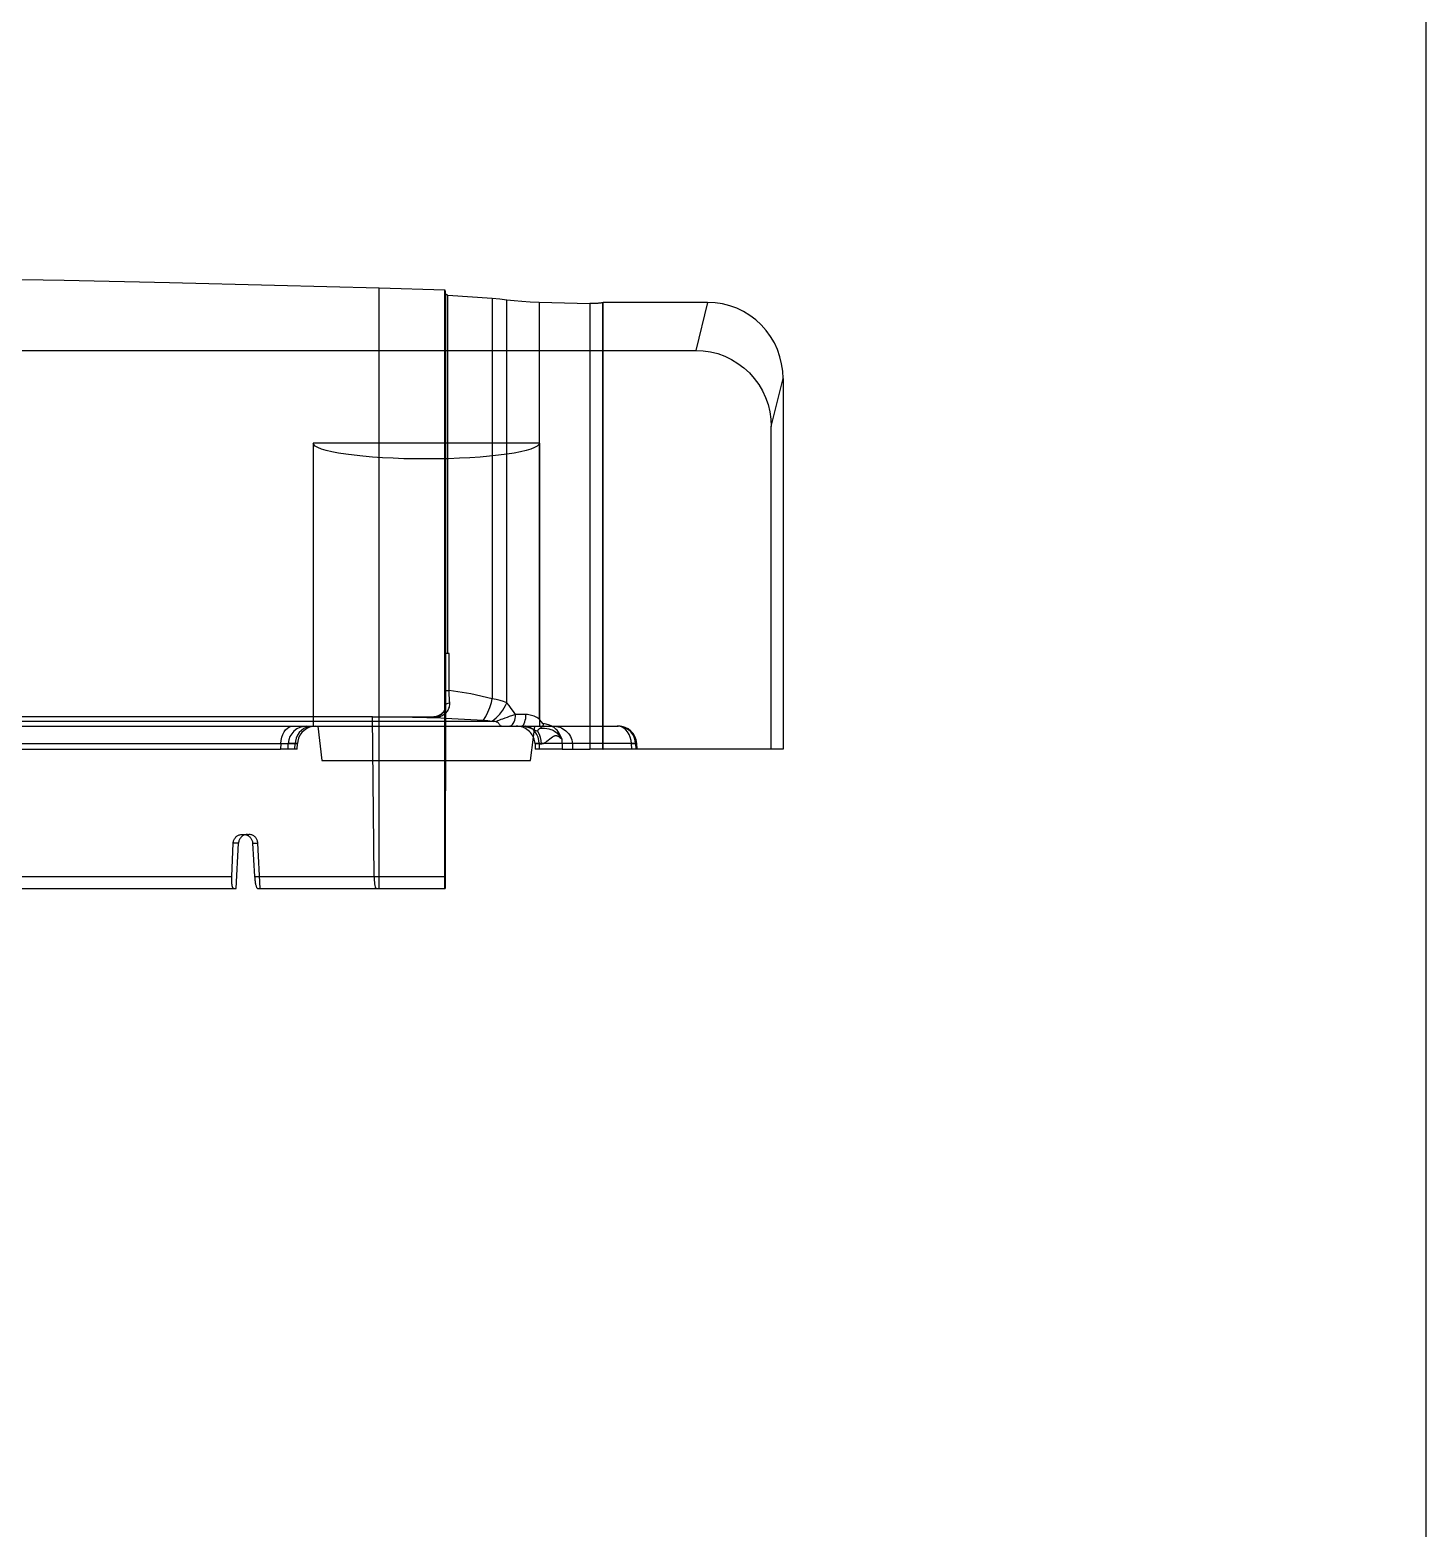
# Model space of a CAD drawing. Header units: millimetres. Extents: x 632 to 3922, y 1402 to 2001.
# Drawn here: x 3094.79 to 3125.19, y 1795.58 to 1828.39 of the extents above; entities that cross this region are included whole.
import ezdxf
from ezdxf.lldxf.tags import DXFTag

# ---------------------------------------------------------------- set-up
doc = ezdxf.new("R2010")
doc.units = ezdxf.units.MM
for name, color, linetype in [('7', 7, 'Continuous'), ('8', 8, 'Continuous'), ('CE', 1, 'CENTER'), ('H1', 2, 'HIDDEN')]:
    doc.layers.add(name, color=color, linetype=linetype)
tags = doc.linetypes.add('CENTER', pattern=[2, 1.25, -0.25, 0.25, -0.25]).pattern_tags.tags
tags[10:11] = [DXFTag(74, 4), DXFTag(75, 0), DXFTag(340, '0'), DXFTag(46, 1.0), DXFTag(50, 0.0), DXFTag(44, 0.0), DXFTag(45, 0.0)]
tags[8:9] = [DXFTag(74, 4), DXFTag(75, 0), DXFTag(340, '0'), DXFTag(46, 1.0), DXFTag(50, 0.0), DXFTag(44, 0.0), DXFTag(45, 0.0)]
tags[6:7] = [DXFTag(74, 4), DXFTag(75, 0), DXFTag(340, '0'), DXFTag(46, 1.0), DXFTag(50, 0.0), DXFTag(44, 0.0), DXFTag(45, 0.0)]
tags[4:5] = [DXFTag(74, 4), DXFTag(75, 0), DXFTag(340, '0'), DXFTag(46, 1.0), DXFTag(50, 0.0), DXFTag(44, 0.0), DXFTag(45, 0.0)]
tags = doc.linetypes.add('HIDDEN', pattern=[0.375, 0.25, -0.125]).pattern_tags.tags
tags[6:7] = [DXFTag(74, 4), DXFTag(75, 0), DXFTag(340, '0'), DXFTag(46, 1.0), DXFTag(50, 0.0), DXFTag(44, 0.0), DXFTag(45, 0.0)]
tags[4:5] = [DXFTag(74, 4), DXFTag(75, 0), DXFTag(340, '0'), DXFTag(46, 1.0), DXFTag(50, 0.0), DXFTag(44, 0.0), DXFTag(45, 0.0)]

msp = doc.modelspace()

# ---------------------------------------------------------------- linework, layer by layer
at = {"layer": '7'}
for p, q in [((3102.386, 1822.776), (3103.819, 1822.733)), ((3103.819, 1809.696), (3103.819, 1822.733)), ((3103.819, 1822.733), (3103.831, 1822.634)), ((3103.885, 1822.622), (3104.851, 1822.551)), ((3105.87, 1822.47), (3106.973, 1822.437)), ((3107.261, 1822.459), (3107.267, 1822.461)), ((3107.267, 1812.734), (3107.267, 1822.461)), ((3109.542, 1822.461), (3107.267, 1822.461)), ((3111.185, 1820.803), (3111.185, 1812.734)), ((3103.912, 1814.818), (3103.831, 1814.818)), ((3103.832, 1813.687), (3103.828, 1809.96)), ((3105.069, 1813.236), (3105.219, 1813.236)), ((3105.219, 1813.236), (3105.485, 1813.236)), ((3105.685, 1812.483), (3105.748, 1812.993)), ((3105.782, 1812.852), (3105.788, 1812.734)), ((3106.374, 1812.734), (3105.788, 1812.734)), ((3106.374, 1812.734), (3106.973, 1812.734)), ((3107.261, 1812.734), (3106.973, 1812.734)), ((3107.261, 1812.734), (3107.267, 1812.734)), ((3111.185, 1812.734), (3107.267, 1812.734)), ((3103.83, 1812.483), (3105.685, 1812.483)), ((3099.523, 1810.876), (3099.548, 1810.876)), ((3083.944, 1809.696), (3099.274, 1809.696)), ((3099.741, 1809.696), (3099.796, 1809.696)), ((3099.796, 1809.696), (3102.386, 1809.696)), ((3102.386, 1809.696), (3103.819, 1809.696)), ((3103.819, 1809.696), (3103.824, 1809.696))]:
    msp.add_line(p, q, dxfattribs=at)
for points in [[(3083.944, 1823.07, 0), (3086.267, 1823.061, 0), (3088.588, 1823.043, 0), (3090.905, 1823.018, 0), (3093.217, 1822.985, 0), (3095.523, 1822.945, 0), (3097.82, 1822.896, 0), (3100.109, 1822.84, 0), (3102.386, 1822.776, 0)], [(3103.885, 1822.622, 0), (3103.874, 1822.623, 0), (3103.863, 1822.624, 0), (3103.854, 1822.626, 0), (3103.846, 1822.627, 0), (3103.84, 1822.629, 0), (3103.835, 1822.631, 0), (3103.832, 1822.632, 0), (3103.831, 1822.634, 0)], [(3104.851, 1822.551, 0), (3105.018, 1822.537, 0), (3105.17, 1822.52, 0)], [(3105.17, 1822.52, 0), (3105.325, 1822.503, 0), (3105.495, 1822.488, 0), (3105.678, 1822.477, 0), (3105.87, 1822.47, 0)], [(3107.261, 1822.459, 0), (3107.253, 1822.456, 0), (3107.242, 1822.454, 0), (3107.23, 1822.451, 0), (3107.217, 1822.448, 0), (3107.201, 1822.446, 0), (3107.185, 1822.444, 0), (3107.167, 1822.442, 0), (3107.148, 1822.44, 0), (3107.128, 1822.439, 0), (3107.107, 1822.438, 0), (3107.085, 1822.437, 0), (3107.063, 1822.436, 0), (3107.04, 1822.436, 0), (3107.018, 1822.436, 0), (3106.995, 1822.436, 0), (3106.973, 1822.437, 0)], [(3111.185, 1820.803, 0), (3111.178, 1820.964, 0), (3111.154, 1821.124, 0), (3111.116, 1821.28, 0), (3111.063, 1821.433, 0), (3110.995, 1821.579, 0), (3110.913, 1821.719, 0), (3110.818, 1821.85, 0), (3110.71, 1821.971, 0), (3110.591, 1822.081, 0), (3110.461, 1822.179, 0), (3110.322, 1822.263, 0), (3110.176, 1822.334, 0), (3110.023, 1822.389, 0), (3109.865, 1822.429, 0), (3109.705, 1822.453, 0), (3109.542, 1822.461, 0)], [(3104.937, 1813.33, 0), (3104.913, 1813.332, 0), (3104.874, 1813.335, 0), (3104.869, 1813.336, 0)], [(3104.937, 1813.33, 0), (3104.941, 1813.329, 0), (3104.945, 1813.329, 0), (3104.95, 1813.328, 0), (3104.954, 1813.326, 0), (3104.958, 1813.325, 0), (3104.962, 1813.322, 0), (3104.966, 1813.32, 0), (3104.97, 1813.317, 0), (3104.974, 1813.314, 0), (3104.98, 1813.308, 0), (3104.986, 1813.302, 0), (3104.99, 1813.296, 0), (3104.995, 1813.29, 0), (3105.002, 1813.278, 0), (3105.007, 1813.267, 0), (3105.013, 1813.258, 0), (3105.018, 1813.25, 0), (3105.022, 1813.245, 0), (3105.027, 1813.241, 0), (3105.034, 1813.238, 0), (3105.038, 1813.237, 0), (3105.043, 1813.237, 0), (3105.049, 1813.236, 0), (3105.055, 1813.236, 0), (3105.062, 1813.236, 0), (3105.069, 1813.236, 0)], [(3105.95, 1813.293, 0), (3105.888, 1813.374, 0), (3105.875, 1813.389, 0), (3105.87, 1813.393, 0)], [(3103.832, 1813.236, 0), (3104.363, 1813.236, 0), (3104.586, 1813.236, 0), (3105.069, 1813.236, 0)], [(3105.782, 1812.855, 0), (3105.779, 1812.888, 0), (3105.773, 1812.92, 0), (3105.764, 1812.952, 0), (3105.752, 1812.983, 0), (3105.738, 1813.013, 0), (3105.722, 1813.042, 0), (3105.703, 1813.069, 0), (3105.682, 1813.095, 0), (3105.659, 1813.119, 0), (3105.633, 1813.142, 0), (3105.606, 1813.162, 0), (3105.577, 1813.18, 0), (3105.546, 1813.196, 0), (3105.514, 1813.21, 0), (3105.48, 1813.221, 0), (3105.446, 1813.229, 0), (3105.411, 1813.234, 0), (3105.375, 1813.236, 0), (3105.37, 1813.236, 0)], [(3105.84, 1813.121, 0), (3105.84, 1813.122, 0), (3105.841, 1813.128, 0), (3105.842, 1813.134, 0), (3105.844, 1813.14, 0), (3105.847, 1813.146, 0), (3105.85, 1813.151, 0), (3105.855, 1813.159, 0), (3105.862, 1813.166, 0), (3105.869, 1813.172, 0), (3105.877, 1813.179, 0), (3105.886, 1813.186, 0), (3105.896, 1813.192, 0)], [(3105.95, 1813.293, 0), (3105.952, 1813.291, 0), (3105.954, 1813.288, 0), (3105.955, 1813.285, 0), (3105.957, 1813.282, 0), (3105.958, 1813.278, 0), (3105.958, 1813.275, 0), (3105.959, 1813.272, 0), (3105.959, 1813.269, 0), (3105.958, 1813.265, 0), (3105.958, 1813.261, 0), (3105.957, 1813.257, 0), (3105.956, 1813.254, 0), (3105.954, 1813.25, 0), (3105.951, 1813.244, 0), (3105.947, 1813.238, 0), (3105.943, 1813.232, 0), (3105.939, 1813.227, 0), (3105.929, 1813.217, 0), (3105.919, 1813.208, 0), (3105.908, 1813.2, 0), (3105.896, 1813.192, 0)], [(3105.782, 1812.852, 0), (3105.782, 1812.855, 0)], [(3099.274, 1809.696, 0), (3099.325, 1810.686, 0)], [(3099.523, 1810.876, 0), (3099.506, 1810.875, 0), (3099.49, 1810.873, 0), (3099.473, 1810.87, 0), (3099.457, 1810.865, 0), (3099.442, 1810.859, 0), (3099.427, 1810.851, 0), (3099.413, 1810.842, 0), (3099.399, 1810.832, 0), (3099.387, 1810.821, 0), (3099.375, 1810.809, 0), (3099.364, 1810.796, 0), (3099.355, 1810.782, 0), (3099.347, 1810.767, 0), (3099.34, 1810.752, 0), (3099.334, 1810.736, 0), (3099.33, 1810.719, 0), (3099.327, 1810.703, 0), (3099.325, 1810.686, 0)], [(3099.512, 1810.858, 0), (3099.526, 1810.851, 0), (3099.541, 1810.842, 0), (3099.554, 1810.832, 0), (3099.567, 1810.821, 0), (3099.579, 1810.809, 0), (3099.589, 1810.796, 0), (3099.599, 1810.782, 0), (3099.607, 1810.767, 0), (3099.615, 1810.752, 0), (3099.62, 1810.736, 0), (3099.625, 1810.719, 0), (3099.628, 1810.703, 0), (3099.63, 1810.686, 0)], [(3099.745, 1810.686, 0), (3099.744, 1810.703, 0), (3099.741, 1810.719, 0), (3099.737, 1810.736, 0), (3099.731, 1810.752, 0), (3099.724, 1810.767, 0), (3099.716, 1810.782, 0), (3099.706, 1810.796, 0), (3099.696, 1810.809, 0), (3099.684, 1810.821, 0), (3099.672, 1810.832, 0), (3099.658, 1810.842, 0), (3099.644, 1810.851, 0), (3099.629, 1810.858, 0), (3099.614, 1810.865, 0), (3099.598, 1810.87, 0), (3099.581, 1810.873, 0), (3099.565, 1810.875, 0), (3099.548, 1810.876, 0)], [(3099.63, 1810.686, 0), (3099.675, 1809.96, 0)], [(3099.796, 1809.696, 0), (3099.745, 1810.686, 0)], [(3099.675, 1809.96, 0), (3099.676, 1809.939, 0), (3099.678, 1809.918, 0), (3099.679, 1809.897, 0), (3099.682, 1809.876, 0), (3099.684, 1809.856, 0), (3099.687, 1809.837, 0), (3099.69, 1809.818, 0), (3099.693, 1809.8, 0), (3099.697, 1809.784, 0), (3099.701, 1809.768, 0), (3099.705, 1809.754, 0), (3099.709, 1809.741, 0), (3099.713, 1809.73, 0), (3099.718, 1809.72, 0), (3099.722, 1809.712, 0), (3099.727, 1809.705, 0), (3099.73, 1809.702, 0), (3099.734, 1809.699, 0), (3099.737, 1809.697, 0), (3099.741, 1809.696, 0)], [(3103.828, 1809.96, 0), (3103.828, 1809.934, 0), (3103.828, 1809.908, 0), (3103.828, 1809.883, 0), (3103.828, 1809.858, 0), (3103.828, 1809.834, 0), (3103.827, 1809.812, 0), (3103.827, 1809.791, 0), (3103.827, 1809.772, 0), (3103.826, 1809.755, 0), (3103.826, 1809.74, 0), (3103.826, 1809.727, 0), (3103.825, 1809.716, 0), (3103.825, 1809.707, 0), (3103.824, 1809.701, 0), (3103.824, 1809.698, 0), (3103.824, 1809.696, 0)]]:
    msp.add_polyline3d(points, dxfattribs=at)
at = {"layer": '8'}
for p, q in [((3102.386, 1809.696), (3102.386, 1822.776)), ((3103.831, 1822.634), (3103.831, 1814.818)), ((3103.885, 1814.818), (3103.885, 1822.622)), ((3104.851, 1822.551), (3104.851, 1813.83)), ((3105.17, 1813.74), (3105.17, 1822.52)), ((3105.87, 1822.47), (3105.87, 1813.393)), ((3106.973, 1822.437), (3106.973, 1812.734)), ((3107.261, 1812.734), (3107.261, 1822.459)), ((3103.831, 1814.818), (3103.831, 1814.008)), ((3103.912, 1814.008), (3103.912, 1814.818)), ((3103.831, 1814.008), (3103.912, 1814.008)), ((3103.832, 1813.687), (3103.832, 1813.687)), ((3105.585, 1813.487), (3105.357, 1813.487)), ((3106.363, 1812.96), (3106.374, 1812.734)), ((3099.63, 1810.686), (3099.745, 1810.686))]:
    msp.add_line(p, q, dxfattribs=at)
for points in [[(3103.831, 1814.008, 0), (3103.831, 1813.945, 0), (3103.831, 1813.883, 0), (3103.831, 1813.82, 0), (3103.831, 1813.758, 0), (3103.832, 1813.722, 0), (3103.832, 1813.687, 0)], [(3103.925, 1813.746, 0), (3103.923, 1813.774, 0), (3103.921, 1813.804, 0), (3103.918, 1813.852, 0), (3103.915, 1813.902, 0), (3103.914, 1813.937, 0), (3103.913, 1813.973, 0), (3103.912, 1814.008, 0)], [(3104.851, 1813.83, 0), (3104.384, 1813.934, 0), (3103.912, 1814.008, 0)], [(3103.832, 1813.687, 0), (3103.835, 1813.698, 0), (3103.842, 1813.709, 0), (3103.853, 1813.719, 0), (3103.869, 1813.728, 0), (3103.887, 1813.736, 0), (3103.909, 1813.743, 0), (3103.925, 1813.746, 0)], [(3103.832, 1813.513, 0), (3103.844, 1813.525, 0), (3103.86, 1813.543, 0), (3103.875, 1813.562, 0), (3103.888, 1813.582, 0), (3103.899, 1813.604, 0), (3103.908, 1813.626, 0), (3103.916, 1813.649, 0), (3103.921, 1813.672, 0), (3103.924, 1813.697, 0), (3103.926, 1813.721, 0), (3103.925, 1813.746, 0)], [(3104.657, 1813.364, 0), (3104.709, 1813.446, 0), (3104.757, 1813.54, 0), (3104.798, 1813.643, 0), (3104.832, 1813.751, 0), (3104.851, 1813.83, 0)], [(3105.17, 1813.74, 0), (3105.098, 1813.769, 0), (3105.022, 1813.794, 0), (3104.938, 1813.814, 0), (3104.851, 1813.83, 0)], [(3104.852, 1813.339, 0), (3104.936, 1813.412, 0), (3105.013, 1813.495, 0), (3105.082, 1813.585, 0), (3105.14, 1813.68, 0), (3105.17, 1813.74, 0)], [(3105.357, 1813.487, 0), (3105.313, 1813.554, 0), (3105.266, 1813.618, 0), (3105.218, 1813.68, 0), (3105.17, 1813.74, 0)], [(3103.831, 1813.408, 0), (3104.657, 1813.364, 0)], [(3104.869, 1813.336, 0), (3104.405, 1813.336, 0), (3103.916, 1813.336, 0), (3103.831, 1813.336, 0)], [(3104.657, 1813.364, 0), (3104.756, 1813.355, 0), (3104.852, 1813.339, 0)], [(3104.852, 1813.339, 0), (3104.869, 1813.336, 0)], [(3105.357, 1813.487, 0), (3105.291, 1813.465, 0), (3105.222, 1813.441, 0), (3105.173, 1813.425, 0), (3105.124, 1813.407, 0), (3105.074, 1813.389, 0), (3105.04, 1813.376, 0), (3105.005, 1813.362, 0), (3104.971, 1813.346, 0), (3104.937, 1813.33, 0)], [(3105.219, 1813.236, 0), (3105.243, 1813.239, 0), (3105.267, 1813.251, 0), (3105.288, 1813.269, 0), (3105.308, 1813.294, 0), (3105.325, 1813.325, 0), (3105.339, 1813.361, 0), (3105.349, 1813.401, 0), (3105.355, 1813.443, 0), (3105.357, 1813.487, 0)], [(3105.485, 1813.236, 0), (3105.502, 1813.239, 0), (3105.519, 1813.251, 0), (3105.535, 1813.269, 0), (3105.549, 1813.294, 0), (3105.562, 1813.325, 0), (3105.571, 1813.361, 0), (3105.579, 1813.401, 0), (3105.583, 1813.443, 0), (3105.585, 1813.487, 0)], [(3105.87, 1813.393, 0), (3105.845, 1813.409, 0), (3105.82, 1813.423, 0), (3105.794, 1813.436, 0), (3105.767, 1813.448, 0), (3105.738, 1813.459, 0), (3105.708, 1813.469, 0), (3105.678, 1813.476, 0), (3105.647, 1813.482, 0), (3105.616, 1813.485, 0), (3105.585, 1813.487, 0)], [(3105.485, 1813.236, 0), (3105.506, 1813.235, 0), (3105.527, 1813.233, 0), (3105.548, 1813.231, 0), (3105.569, 1813.227, 0), (3105.591, 1813.222, 0), (3105.613, 1813.216, 0), (3105.627, 1813.212, 0), (3105.667, 1813.199, 0), (3105.705, 1813.183, 0), (3105.744, 1813.166, 0), (3105.781, 1813.149, 0), (3105.84, 1813.121, 0)], [(3105.922, 1812.851, 0), (3105.916, 1812.921, 0), (3105.902, 1812.987, 0), (3105.88, 1813.05, 0), (3105.851, 1813.105, 0), (3105.84, 1813.121, 0)], [(3105.896, 1813.192, 0), (3105.943, 1813.193, 0), (3105.99, 1813.191, 0), (3106.037, 1813.186, 0), (3106.083, 1813.177, 0), (3106.127, 1813.164, 0), (3106.155, 1813.152, 0), (3106.182, 1813.138, 0), (3106.208, 1813.122, 0), (3106.233, 1813.104, 0), (3106.256, 1813.085, 0), (3106.294, 1813.047, 0), (3106.328, 1813.006, 0), (3106.36, 1812.963, 0), (3106.363, 1812.96, 0)], [(3105.922, 1812.851, 0), (3105.932, 1812.851, 0), (3105.942, 1812.853, 0), (3105.953, 1812.855, 0), (3105.965, 1812.859, 0), (3105.977, 1812.864, 0), (3105.988, 1812.87, 0), (3106, 1812.877, 0), (3106.015, 1812.886, 0), (3106.043, 1812.908, 0), (3106.072, 1812.931, 0), (3106.102, 1812.956, 0), (3106.132, 1812.982, 0), (3106.165, 1813.004, 0), (3106.174, 1813.01, 0), (3106.183, 1813.015, 0), (3106.193, 1813.019, 0), (3106.203, 1813.023, 0), (3106.212, 1813.025, 0), (3106.221, 1813.027, 0), (3106.23, 1813.027, 0), (3106.238, 1813.027, 0), (3106.247, 1813.027, 0), (3106.255, 1813.025, 0), (3106.264, 1813.023, 0), (3106.272, 1813.02, 0), (3106.281, 1813.016, 0), (3106.296, 1813.009, 0), (3106.311, 1813, 0), (3106.325, 1812.99, 0), (3106.363, 1812.96, 0)], [(3106.363, 1812.96, 0), (3106.361, 1812.963, 0), (3106.344, 1813.006, 0), (3106.325, 1813.049, 0), (3106.303, 1813.089, 0), (3106.276, 1813.127, 0), (3106.261, 1813.145, 0), (3106.245, 1813.162, 0), (3106.227, 1813.178, 0), (3106.197, 1813.201, 0), (3106.164, 1813.222, 0), (3106.13, 1813.24, 0), (3106.094, 1813.255, 0), (3106.023, 1813.277, 0), (3105.95, 1813.293, 0)], [(3105.782, 1812.855, 0), (3105.782, 1812.855, 0), (3105.789, 1812.855, 0), (3105.805, 1812.855, 0), (3105.823, 1812.854, 0), (3105.845, 1812.854, 0), (3105.87, 1812.853, 0), (3105.895, 1812.852, 0), (3105.922, 1812.851, 0)]]:
    msp.add_polyline3d(points, dxfattribs=at)
at = {"layer": 'CE'}
msp.add_line((3125.185, 1938.286), (3125.185, 1795.578), dxfattribs=at)
at = {"layer": 'H1'}
for p, q in [((3109.542, 1822.461), (3109.283, 1821.418)), ((3092.185, 1821.418), (3109.283, 1821.418)), ((3110.926, 1819.76), (3111.185, 1820.803)), ((3110.926, 1812.734), (3110.926, 1819.76)), ((3100.95, 1819.398), (3100.95, 1813.236)), ((3105.878, 1819.398), (3100.95, 1819.398)), ((3105.878, 1819.398), (3105.878, 1813.236)), ((3102.241, 1813.436), (3083.932, 1813.436)), ((3102.241, 1813.436), (3103.579, 1813.436)), ((3102.278, 1809.96), (3102.241, 1813.436)), ((3103.585, 1813.436), (3103.579, 1813.436)), ((3101.05, 1813.236), (3101.142, 1812.483)), ((3105.562, 1813.236), (3107.573, 1813.236)), ((3105.748, 1812.993), (3105.778, 1813.236)), ((3093.472, 1812.734), (3100.242, 1812.734)), ((3093.477, 1812.855), (3100.249, 1812.855)), ((3100.402, 1812.734), (3100.408, 1812.855)), ((3100.559, 1812.855), (3100.408, 1812.855)), ((3107.882, 1812.855), (3105.871, 1812.855)), ((3106.595, 1812.855), (3106.602, 1812.734)), ((3106.973, 1812.734), (3106.973, 1812.734)), ((3107.889, 1812.734), (3107.882, 1812.855)), ((3107.882, 1812.855), (3107.97, 1812.855)), ((3107.97, 1812.855), (3107.977, 1812.734)), ((3108.005, 1812.734), (3107.997, 1812.858)), ((3101.142, 1812.483), (3103.83, 1812.483)), ((3099.325, 1810.686), (3099.21, 1810.686)), ((3099.405, 1810.876), (3099.523, 1810.876)), ((3083.935, 1809.96), (3099.18, 1809.96)), ((3099.675, 1809.96), (3102.278, 1809.96)), ((3102.278, 1809.96), (3103.828, 1809.96))]:
    msp.add_line(p, q, dxfattribs=at)
for points in [[(3109.283, 1821.418, 0), (3109.445, 1821.41, 0), (3109.606, 1821.386, 0), (3109.764, 1821.346, 0), (3109.917, 1821.29, 0), (3110.063, 1821.22, 0), (3110.202, 1821.135, 0), (3110.331, 1821.037, 0), (3110.451, 1820.927, 0), (3110.558, 1820.806, 0), (3110.654, 1820.675, 0), (3110.736, 1820.536, 0), (3110.803, 1820.389, 0), (3110.857, 1820.237, 0), (3110.895, 1820.08, 0), (3110.918, 1819.921, 0), (3110.926, 1819.76, 0)], [(3105.878, 1819.398, 0), (3105.866, 1819.365, 0), (3105.831, 1819.331, 0), (3105.774, 1819.299, 0), (3105.693, 1819.267, 0), (3105.592, 1819.236, 0), (3105.469, 1819.207, 0), (3105.326, 1819.18, 0), (3105.165, 1819.155, 0), (3104.986, 1819.132, 0), (3104.792, 1819.111, 0), (3104.584, 1819.094, 0), (3104.365, 1819.079, 0), (3104.135, 1819.067, 0), (3103.899, 1819.059, 0), (3103.658, 1819.054, 0), (3103.414, 1819.052, 0), (3103.17, 1819.054, 0), (3102.928, 1819.059, 0), (3102.692, 1819.067, 0), (3102.463, 1819.079, 0), (3102.243, 1819.094, 0), (3102.035, 1819.111, 0), (3101.841, 1819.132, 0), (3101.663, 1819.155, 0), (3101.501, 1819.18, 0), (3101.359, 1819.207, 0), (3101.236, 1819.236, 0), (3101.134, 1819.267, 0), (3101.054, 1819.299, 0), (3100.996, 1819.331, 0), (3100.961, 1819.365, 0), (3100.95, 1819.398, 0)], [(3103.832, 1813.687, 0), (3103.83, 1813.662, 0), (3103.826, 1813.637, 0), (3103.82, 1813.613, 0), (3103.811, 1813.589, 0), (3103.8, 1813.567, 0), (3103.787, 1813.545, 0), (3103.772, 1813.526, 0), (3103.755, 1813.508, 0), (3103.737, 1813.491, 0), (3103.717, 1813.477, 0), (3103.696, 1813.465, 0), (3103.674, 1813.455, 0), (3103.651, 1813.447, 0), (3103.628, 1813.441, 0), (3103.604, 1813.438, 0), (3103.579, 1813.436, 0)], [(3103.832, 1813.687, 0), (3103.831, 1813.664, 0), (3103.828, 1813.64, 0), (3103.823, 1813.617, 0), (3103.816, 1813.595, 0), (3103.807, 1813.574, 0), (3103.796, 1813.555, 0), (3103.783, 1813.536, 0), (3103.769, 1813.518, 0), (3103.752, 1813.501, 0), (3103.734, 1813.486, 0), (3103.721, 1813.477, 0), (3103.707, 1813.468, 0), (3103.691, 1813.46, 0), (3103.681, 1813.456, 0), (3103.671, 1813.451, 0), (3103.664, 1813.449, 0), (3103.656, 1813.447, 0), (3103.648, 1813.444, 0), (3103.642, 1813.443, 0), (3103.635, 1813.441, 0), (3103.628, 1813.44, 0), (3103.621, 1813.439, 0), (3103.618, 1813.438, 0), (3103.615, 1813.438, 0), (3103.611, 1813.438, 0), (3103.608, 1813.437, 0), (3103.602, 1813.437, 0), (3103.597, 1813.437, 0), (3103.591, 1813.436, 0), (3103.585, 1813.436, 0)], [(3103.831, 1813.336, 0), (3102.286, 1813.336, 0), (3101.795, 1813.336, 0), (3099.825, 1813.336, 0), (3098.086, 1813.336, 0), (3096.342, 1813.336, 0), (3094.591, 1813.336, 0), (3092.836, 1813.336, 0)], [(3102.371, 1813.436, 0), (3102.809, 1813.433, 0), (3103.734, 1813.412, 0), (3103.831, 1813.408, 0)], [(3103.571, 1813.424, 0), (3103.582, 1813.423, 0), (3103.594, 1813.424, 0), (3103.606, 1813.424, 0), (3103.621, 1813.425, 0), (3103.637, 1813.427, 0), (3103.652, 1813.429, 0), (3103.668, 1813.432, 0), (3103.684, 1813.436, 0), (3103.701, 1813.44, 0), (3103.717, 1813.446, 0), (3103.732, 1813.451, 0), (3103.758, 1813.463, 0), (3103.783, 1813.477, 0), (3103.807, 1813.493, 0), (3103.828, 1813.51, 0), (3103.832, 1813.513, 0)], [(3103.585, 1813.436, 0), (3103.579, 1813.434, 0), (3103.573, 1813.427, 0), (3103.571, 1813.424, 0)], [(3092.559, 1813.236, 0), (3093.542, 1813.236, 0), (3095.534, 1813.236, 0), (3097.52, 1813.236, 0), (3098.51, 1813.236, 0), (3100.381, 1813.236, 0), (3102.244, 1813.236, 0), (3103.303, 1813.236, 0), (3103.832, 1813.236, 0)], [(3100.249, 1812.855, 0), (3100.256, 1812.924, 0), (3100.269, 1812.991, 0), (3100.29, 1813.053, 0), (3100.318, 1813.108, 0), (3100.351, 1813.155, 0), (3100.389, 1813.192, 0), (3100.431, 1813.218, 0), (3100.475, 1813.233, 0), (3100.506, 1813.236, 0)], [(3100.94, 1813.236, 0), (3100.874, 1813.229, 0), (3100.81, 1813.211, 0), (3100.749, 1813.182, 0), (3100.695, 1813.142, 0), (3100.648, 1813.092, 0), (3100.61, 1813.035, 0), (3100.582, 1812.971, 0), (3100.564, 1812.904, 0), (3100.559, 1812.855, 0)], [(3101.01, 1813.236, 0), (3100.941, 1813.229, 0), (3100.873, 1813.211, 0), (3100.81, 1813.182, 0), (3100.752, 1813.142, 0), (3100.703, 1813.092, 0), (3100.663, 1813.035, 0), (3100.633, 1812.971, 0), (3100.615, 1812.904, 0), (3100.61, 1812.858, 0)], [(3105.37, 1813.236, 0), (3105.388, 1813.236, 0), (3105.411, 1813.236, 0), (3105.414, 1813.236, 0)], [(3105.414, 1813.236, 0), (3105.44, 1813.236, 0), (3105.474, 1813.236, 0), (3105.516, 1813.236, 0), (3105.562, 1813.236, 0)], [(3105.727, 1813.174, 0), (3105.679, 1813.206, 0), (3105.628, 1813.226, 0), (3105.575, 1813.235, 0), (3105.562, 1813.236, 0)], [(3105.871, 1812.855, 0), (3105.864, 1812.924, 0), (3105.847, 1812.991, 0), (3105.822, 1813.053, 0), (3105.788, 1813.108, 0), (3105.748, 1813.155, 0), (3105.727, 1813.174, 0)], [(3106.171, 1813.236, 0), (3106.209, 1813.234, 0), (3106.247, 1813.229, 0), (3106.284, 1813.221, 0), (3106.321, 1813.21, 0), (3106.357, 1813.195, 0), (3106.391, 1813.177, 0), (3106.424, 1813.157, 0), (3106.455, 1813.133, 0), (3106.484, 1813.106, 0), (3106.51, 1813.076, 0), (3106.533, 1813.044, 0), (3106.553, 1813.009, 0), (3106.57, 1812.973, 0), (3106.582, 1812.935, 0), (3106.591, 1812.895, 0), (3106.595, 1812.855, 0)], [(3107.882, 1812.855, 0), (3107.874, 1812.924, 0), (3107.858, 1812.991, 0), (3107.832, 1813.053, 0), (3107.799, 1813.108, 0), (3107.759, 1813.155, 0), (3107.714, 1813.192, 0), (3107.664, 1813.218, 0), (3107.611, 1813.233, 0), (3107.573, 1813.236, 0)], [(3107.573, 1813.236, 0), (3107.582, 1813.236, 0), (3107.589, 1813.236, 0), (3107.594, 1813.236, 0), (3107.596, 1813.236, 0)], [(3107.97, 1812.855, 0), (3107.96, 1812.924, 0), (3107.94, 1812.991, 0), (3107.909, 1813.053, 0), (3107.868, 1813.108, 0), (3107.819, 1813.155, 0), (3107.763, 1813.192, 0), (3107.702, 1813.218, 0), (3107.637, 1813.233, 0), (3107.591, 1813.236, 0)], [(3100.249, 1812.855, 0), (3100.242, 1812.734, 0)], [(3100.602, 1812.734, 0), (3100.602, 1812.734, 0), (3100.595, 1812.734, 0), (3100.582, 1812.734, 0), (3100.562, 1812.734, 0), (3100.535, 1812.734, 0), (3100.501, 1812.734, 0), (3100.461, 1812.734, 0), (3100.414, 1812.734, 0), (3100.362, 1812.734, 0), (3100.304, 1812.734, 0), (3100.242, 1812.734, 0)], [(3100.249, 1812.855, 0), (3100.311, 1812.856, 0), (3100.368, 1812.857, 0), (3100.421, 1812.858, 0), (3100.468, 1812.859, 0), (3100.508, 1812.859, 0), (3100.541, 1812.859, 0), (3100.569, 1812.859, 0), (3100.59, 1812.859, 0), (3100.603, 1812.859, 0), (3100.609, 1812.859, 0), (3100.61, 1812.858, 0)], [(3100.552, 1812.734, 0), (3100.559, 1812.855, 0)], [(3100.608, 1812.858, 0), (3100.6, 1812.857, 0), (3100.593, 1812.857, 0), (3100.584, 1812.856, 0), (3100.572, 1812.856, 0), (3100.559, 1812.855, 0)], [(3100.602, 1812.734, 0), (3100.61, 1812.858, 0)], [(3105.826, 1812.854, 0), (3105.82, 1812.854, 0), (3105.806, 1812.853, 0), (3105.793, 1812.853, 0), (3105.782, 1812.852, 0)], [(3105.871, 1812.855, 0), (3105.853, 1812.855, 0), (3105.836, 1812.854, 0), (3105.826, 1812.854, 0)], [(3105.871, 1812.855, 0), (3105.875, 1812.734, 0)], [(3107.997, 1812.858, 0), (3107.99, 1812.858, 0), (3107.967, 1812.858, 0), (3107.931, 1812.857, 0), (3107.882, 1812.855, 0)], [(3107.97, 1812.855, 0), (3107.99, 1812.857, 0), (3107.997, 1812.858, 0)], [(3099.18, 1809.96, 0), (3099.21, 1810.686, 0)], [(3099.21, 1810.686, 0), (3099.211, 1810.703, 0), (3099.214, 1810.719, 0), (3099.218, 1810.736, 0), (3099.223, 1810.752, 0), (3099.23, 1810.767, 0), (3099.238, 1810.782, 0), (3099.248, 1810.796, 0), (3099.258, 1810.809, 0), (3099.269, 1810.821, 0), (3099.282, 1810.832, 0), (3099.295, 1810.842, 0), (3099.309, 1810.851, 0), (3099.324, 1810.858, 0), (3099.34, 1810.865, 0), (3099.355, 1810.87, 0), (3099.372, 1810.873, 0), (3099.388, 1810.875, 0), (3099.405, 1810.876, 0)], [(3099.43, 1810.876, 0), (3099.447, 1810.875, 0), (3099.464, 1810.873, 0), (3099.477, 1810.871, 0)], [(3099.477, 1810.871, 0), (3099.48, 1810.87, 0), (3099.496, 1810.865, 0), (3099.511, 1810.859, 0), (3099.512, 1810.858, 0)], [(3099.219, 1809.696, 0), (3099.214, 1809.697, 0), (3099.21, 1809.7, 0), (3099.206, 1809.704, 0), (3099.202, 1809.711, 0), (3099.198, 1809.718, 0), (3099.195, 1809.728, 0), (3099.192, 1809.739, 0), (3099.189, 1809.751, 0), (3099.186, 1809.765, 0), (3099.184, 1809.78, 0), (3099.182, 1809.796, 0), (3099.18, 1809.814, 0), (3099.179, 1809.832, 0), (3099.178, 1809.851, 0), (3099.178, 1809.871, 0), (3099.178, 1809.892, 0), (3099.178, 1809.908, 0), (3099.178, 1809.925, 0), (3099.179, 1809.943, 0), (3099.18, 1809.96, 0)], [(3102.278, 1809.96, 0), (3102.279, 1809.916, 0), (3102.281, 1809.874, 0), (3102.284, 1809.833, 0), (3102.289, 1809.796, 0), (3102.295, 1809.763, 0), (3102.302, 1809.737, 0), (3102.31, 1809.716, 0), (3102.319, 1809.703, 0), (3102.328, 1809.697, 0), (3102.331, 1809.696, 0)]]:
    msp.add_polyline3d(points, dxfattribs=at)
for centre, start, end in [((3100.809, 1812.834), 90, 177), ((3107.596, 1812.834), 3.3878, 90)]:
    msp.add_arc(centre, 0.402, start, end, dxfattribs=at)

doc.saveas('drawing.dxf')
